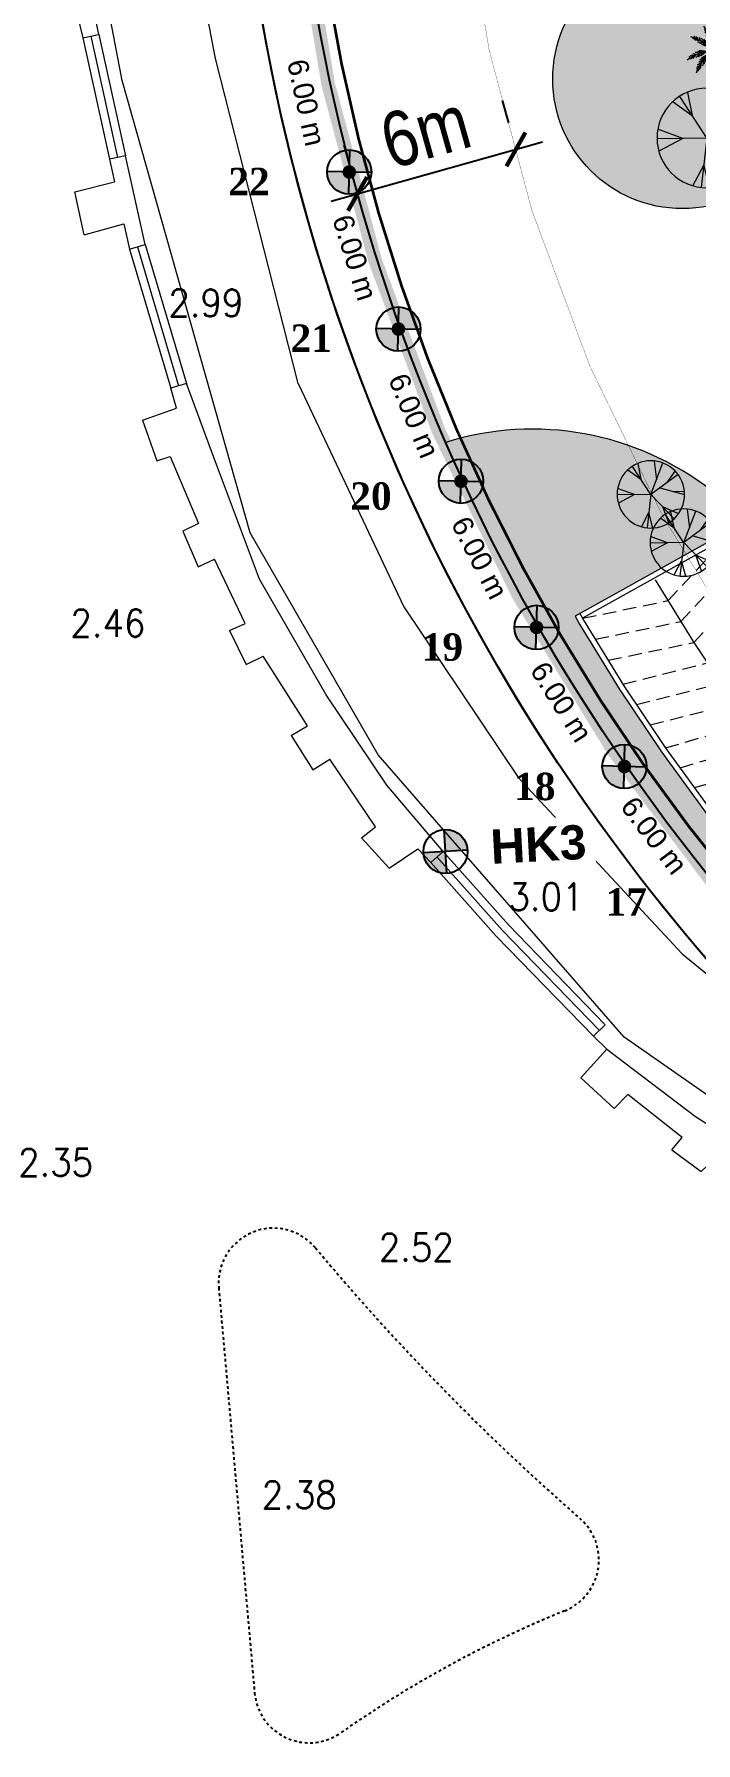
# Model space of a CAD drawing. Header units: millimetres. Extents: x 583747 to 596192, y 2304962 to 2309584.
# Drawn here: x 595572.5 to 595596.6, y 2307167.1 to 2307229.4 of the extents above; entities that cross this region are included whole.
import ezdxf
from ezdxf.enums import TextEntityAlignment as Align
from ezdxf.xclip import XClip

# ---------------------------------------------------------------- set-up
doc = ezdxf.new("R2010")
doc.units = ezdxf.units.MM
for name, pattern in [('CONTINOUS', [0]), ('DASH', [0.35, 0.25, -0.1]), ('DASHDOT', [1, 0.5, -0.25, 0, -0.25]), ('DASHED', [4.5, 3, -1.5]), ('HIDDEN', [0.375, 0.25, -0.125]), ('{qui hoach}', [1.3, 0, -1.3])]:
    doc.linetypes.add(name, pattern=pattern)
doc.layers.get('DEFPOINTS').update_dxf_attribs({"color": 5})
for name, color, linetype in [('A-PLOT LINE', 6, 'DASHDOT'), ('AFP-KERB-LINE', 2, 'Continuous'), ('K2', 2, 'Continuous'), ('KT-Kich thuoc', 159, 'Continuous'), ('Xref_ST_MBDV Cot vach 30.7.2022$0$Xref_ST_MBDV Cot vach 30.7.2022|Xref_ST_MBDV Cot vach 30.7.2022|Xref_ST_MBDV Cot vach 30.7.2022|Xref_ST_MBDV Cot vach 30.7.2022|A-CORE-OTLN', 2, 'Continuous')]:
    doc.layers.add(name, color=color, linetype=linetype)
doc.layers.add('A-TREES', color=7, linetype='Continuous', lineweight=5, true_color=0x4b833f)
for name, color, linetype, lineweight in [('bo dat CXCL', 92, 'Continuous', 18), ('Code Cao do', 7, 'Continuous', 0), ('D-building block', 8, 'Continuous', 13), ('Duong RG Thua', 7, 'Continuous', 0), ('hatch', 45, 'Continuous', 5), ('KT-DV', 7, 'Continuous', 0), ('KT-NEN', 250, 'Continuous', 0), ('KT-Net khuat', 8, 'HIDDEN', 18), ('KT-Net thay', 7, 'Continuous', 20), ('Level 15', 7, 'Continuous', 0), ('moc', 7, 'Continuous', 0)]:
    doc.layers.add(name, color=color, linetype=linetype, lineweight=lineweight)
doc.styles.add('Arial Narrow', font='ARIALN.TTF')
doc.styles.add('Style-.VnArial', font='')
doc.styles.add('Style-STANDARD', font='STANDARD.shx')
doc.styles.add('style6', font='')
doc.styles.get('Style-.VnArial').set_extended_font_data('.VnArial')
doc.styles.get('style6').set_extended_font_data('.VnAvantH', bold=True)
doc.dimstyles.new('CCU_1-1', dxfattribs={"dimtxt": 2, "dimasz": 1, "dimexe": 1, "dimexo": 2, "dimgap": 0.5, "dimtad": 1, "dimdec": 0, "dimdsep": 46, "dimtxsty": 'Arial Narrow', "dimblk": 'ARCHTICK', "dimcen": -1, "dimdle": 1, "dimclrd": 256, "dimclre": 256, "dimclrt": 3, "dimadec": 0, "dimazin": 2, "dimtfac": 0.1, "dimtdec": 0, "dimtix": 1, "dimtmove": 2, "dimatfit": 1, "dimfxl": 1, "dimtvp": 0.8333333333333334, "dimtolj": 1, "dimtzin": 12, "dimarcsym": 0})

# ---------------------------------------------------------------- blocks, each defined once
blk = doc.blocks.new('hk')
at = {"layer": 'K2'}
h = blk.add_hatch(color=256, dxfattribs=at)
h.dxf.hatch_style = 1
h.paths.add_polyline_path([(-79.56888767669443, 95.73843680787832), (-79.56888767681085, 94.29736112430692), (-78.1278119928902, 94.29736112384126, 0.006030561254635504), (-78.12823123065755, 94.33211931213737, 0.4071659248377736)])
h.paths.add_polyline_path([(-79.56888767681085, 94.29736112430692), (-81.00996336049866, 94.29736112384126, 0.006030561398855246), (-81.00954412273131, 94.26260293461382, 0.4071659248337173), (-79.56888767669443, 92.85628543933854)])
for p, q in [((-79.56888767681085, 92.85628544073552), (-79.56888767669443, 95.73843680834398)), ((-78.1278119928902, 94.29736112477258), (-81.00996336049866, 94.29736112430692))]:
    blk.add_line(p, q, dxfattribs=at)
blk.add_circle((-79.56888767681085, 94.29736112430692), 1.441075683929584, dxfattribs=at)
blk = doc.blocks.new('wwww1')
at = {"layer": 'Duong RG Thua', "color": 7, "lineweight": 0}
for p, q in [((595578.961421542, 2307228.547569357), (595577.6070821054, 2307235.537693894)), ((595581.9687878519, 2307216.696500704), (595578.961421542, 2307228.547569357)), ((595581.9687878519, 2307216.696500704), (595585.8208941896, 2307208.553539611)), ((595585.8208941894, 2307208.553539611), (595590.0126220136, 2307202.311411269)), ((595590.0126220136, 2307202.311411268), (595595.9731784844, 2307195.893208302)), ((595595.9731784847, 2307195.893208302), (595600.4860707498, 2307192.217135138))]:
    blk.add_line(p, q, dxfattribs=at)
at = {"layer": 'Duong RG Thua', "color": 7, "linetype": 'Continuous', "lineweight": 0}
for p, q in [((595574.7104868311, 2307229.428839462), (595574.0687410525, 2307232.502567977)), ((595573.9147864328, 2307230.151020175), (595574.1242514616, 2307229.301058039)), ((595574.1242514616, 2307229.301058039), (595574.7104868311, 2307229.428839462)), ((595574.4173691465, 2307229.36494875), (595575.382662134, 2307224.93637941)), ((595574.7104868311, 2307229.428839462), (595575.6757798188, 2307225.000270122)), ((595574.1242514616, 2307229.301058039), (595575.0895444496, 2307224.872488699)), ((595575.6757798187, 2307225.000270122), (595575.0895444496, 2307224.872488699)), ((595576.3987140056, 2307221.767009845), (595575.6757798187, 2307225.000270122)), ((595575.0895444496, 2307224.872488699), (595575.2735447735, 2307224.051162702)), ((595573.8257257686, 2307223.682050844), (595575.2735447735, 2307224.051162702)), ((595574.1712885844, 2307222.123024901), (595573.8257257682, 2307223.682050844)), ((595574.1712885844, 2307222.123024901), (595575.6175128898, 2307222.515785211)), ((595575.6175128898, 2307222.515785211), (595575.8234801018, 2307221.596405168)), ((595575.8234801018, 2307221.596405168), (595576.3987140057, 2307221.767009845)), ((595575.8234801018, 2307221.596405168), (595577.3267798342, 2307216.527675599)), ((595576.1110970536, 2307221.681707507), (595577.614396786, 2307216.612977937)), ((595576.3987140054, 2307221.767009846), (595577.9020137379, 2307216.698280276)), ((595577.9020137379, 2307216.698280276), (595577.3267798342, 2307216.527675599)), ((595577.5416880696, 2307215.799722768), (595577.3267798342, 2307216.527675599)), ((595576.298117651, 2307215.358171341), (595577.5416880696, 2307215.799722768)), ((595576.298117651, 2307215.358171341), (595576.8205411921, 2307213.881407399)), ((595576.8205411922, 2307213.881407399), (595577.305332975, 2307214.032456084)), ((595577.305332975, 2307214.032456084), (595578.3439061772, 2307211.588025529)), ((595578.3439061772, 2307211.588025529), (595577.7739175407, 2307211.311453964)), ((595577.7739175407, 2307211.311453964), (595578.328707589, 2307210.00856546)), ((595578.3287075893, 2307210.00856546), (595578.920184526, 2307210.286173672)), ((595580.0390047132, 2307207.948089673), (595578.920184526, 2307210.286173671)), ((595579.4677261462, 2307207.685663897), (595580.0390047132, 2307207.948089673)), ((595579.4677261462, 2307207.685663897), (595580.0727688821, 2307206.443112957)), ((595580.0727688825, 2307206.443112956), (595580.6939620326, 2307206.747155475)), ((595582.3085955485, 2307204.206762011), (595580.6939620326, 2307206.747155475)), ((595581.7200891956, 2307203.858557158), (595582.3085955479, 2307204.206762011)), ((595581.7200891956, 2307203.858557158), (595582.508988032, 2307202.602303371)), ((595582.508988032, 2307202.602303371), (595583.1262442552, 2307203.000925218)), ((595584.7915426403, 2307200.529619722), (595583.1262442552, 2307203.000925218)), ((595584.2829463389, 2307200.126940939), (595584.7915426401, 2307200.529619722)), ((595584.2829463389, 2307200.126940939), (595585.2887422321, 2307199.020751196)), ((595585.2887422321, 2307199.020751196), (595586.342362606, 2307199.72525244)), ((595586.342362606, 2307199.72525244), (595586.8113927004, 2307199.230600173)), ((595593.2336101138, 2307192.424435603), (595596.4601784552, 2307189.962223695)), ((595596.4601784552, 2307189.962223695), (595599.6917481686, 2307187.903324001))]:
    blk.add_line(p, q, dxfattribs=at)
at = {"layer": 'Duong RG Thua', "color": 1, "linetype": 'Continuous', "lineweight": 0, "flags": 128}
for points in [[(595584.8966693411, 2307203.155256995), (595580.2243382008, 2307211.255931455), (595575.5516558775, 2307227.742787551), (595574.1133449136, 2307235.328408358)], [(595633.9935764761, 2307178.678305249), (595620.8462000897, 2307179.538293254), (595613.1439594454, 2307181.724541396), (595603.7398253154, 2307185.971009943), (595593.855888886, 2307192.856258041), (595584.8966693411, 2307203.155256995)]]:
    blk.add_lwpolyline(points, dxfattribs=at)
at = {"layer": 'Duong RG Thua', "color": 7, "linetype": 'Continuous', "lineweight": 0, "flags": 128}
for points in [[(595586.8113927004, 2307199.230600173), (595587.2601470129, 2307199.628870893), (595585.2096661448, 2307202.049424053), (595582.9931621057, 2307205.338427138), (595580.5696919503, 2307209.564987005), (595578.814101664, 2307214.231556916), (595577.9020137379, 2307216.698280276)], [(595587.0357698569, 2307199.429735534), (595589.4185195517, 2307196.744955691), (595592.9563795213, 2307193.098434469)], [(595587.2601470129, 2307199.628870893), (595589.6384744653, 2307196.949073844), (595593.1716953524, 2307193.307334188)], [(595586.8113927004, 2307199.230600173), (595589.1985646383, 2307196.540837538), (595592.7410636899, 2307192.889534749)], [(595593.1716953524, 2307193.307334188), (595592.7410636899, 2307192.889534749), (595593.2336101138, 2307192.424435603), (595592.2749215126, 2307191.371883491), (595593.489859585, 2307190.256141687), (595593.9985144897, 2307190.76187573)], [(595595.598645347, 2307188.747692352), (595595.9766148822, 2307189.198531475), (595593.9985144897, 2307190.76187573)], [(595595.598645347, 2307188.747692352), (595596.6697662638, 2307187.964812726), (595597.1032103403, 2307188.375769012)]]:
    blk.add_lwpolyline(points, dxfattribs=at)
at = {"layer": 'hatch', "xscale": 0.56, "yscale": 0.56, "zscale": 0.56, "rotation": 3.617913900724599}
blk.add_blockref('hk', (595635.1470207142, 2307149.739349648), dxfattribs=at)
at = {"layer": 'Code Cao do', "color": 212, "linetype": 'Continuous', "lineweight": 0, "style": 'Style-STANDARD'}
for s, p in [('2.99', (595577.2422651894, 2307219.633845246)), ('3.01', (595589.6423552162, 2307197.979956692)), ('2.35', (595571.7639863914, 2307188.290817357))]:
    blk.add_text(s, height=1, rotation=359.9972999999998, dxfattribs=at).set_placement(p, align=Align.MIDDLE_LEFT)
at = {"layer": 'Code Cao do', "color": 6, "linetype": 'Continuous', "lineweight": 0, "style": 'Style-STANDARD'}
for s, p in [('2.46', (595573.6714489954, 2307207.955816879)), ('2.52', (595584.9146532927, 2307185.195917351)), ('2.38', (595580.6476329776, 2307176.168341286))]:
    blk.add_text(s, height=1, rotation=359.9972999999998, dxfattribs=at).set_placement(p, align=Align.MIDDLE_LEFT)
at = {"layer": 'K2', "color": 2, "insert": (595590.7328658986, 2307199.884582624), "char_height": 1.25, "attachment_point": 5, "rotation": 3.0978745193266546, "style": 'style6', "bg_fill": 3, "box_fill_scale": 1.25, "bg_fill_color": 256, "bg_fill_true_color": 13158600, "bg_fill_transparency": 0}
blk.add_mtext('\\A1;{\\fArial|b1|i0|c0|p34;HK3}', dxfattribs=at)
blk = doc.blocks.new('Moc')
at = {"layer": 'moc', "linetype": '{qui hoach}', "lineweight": 0, "ltscale": 0.5}
h = blk.add_hatch(color=7, dxfattribs=at)
edge = h.paths.add_edge_path()
edge.add_arc((0, 0), 0.25, 0, 360)
blk = doc.blocks.new('NEN')
at = {"layer": 'Level 15', "color": 240, "linetype": 'DASH', "lineweight": 13, "ltscale": 5, "true_color": 0xed1f24, "const_width": 0.5, "flags": 128}
blk.add_lwpolyline([(595682.6342318146, 2307317.628542743), (595677.1080846218, 2307338.735591847), (595668.7019997244, 2307341.648000274), (595657.1986820591, 2307332.945061638), (595633.7332383548, 2307315.074860618), (595610.1012001, 2307298.024044828, 0.6850113018035724), (595643.3114555511, 2307173.379490599), (595664.0983812264, 2307171.16112911), (595705.7479175264, 2307172.44091587), (595712.0652831583, 2307180.508475818), (595682.6342318146, 2307317.628542743)], format="xyb", close=True, dxfattribs=at)
at = {"layer": 'Level 15', "color": 152, "linetype": 'DASH', "lineweight": 13, "ltscale": 5, "true_color": 0x2776bb, "const_width": 0.01, "flags": 128}
blk.add_lwpolyline([(595676.7959477246, 2307316.238442715), (595672.1154765871, 2307334.115442853), (595669.7661375185, 2307334.929404999), (595660.8263181637, 2307328.16590411), (595637.3067715189, 2307310.254500783), (595613.6242579552, 2307293.167266415, 0.6848770391189095), (595643.956996487, 2307179.344669219), (595664.3256569956, 2307177.170944603), (595702.755827632, 2307178.351808255), (595705.6093727332, 2307181.995913648)], format="xyb", close=True, dxfattribs=at)
at = {"layer": 'hatch', "xscale": 0.56, "yscale": 0.56, "zscale": 0.56, "rotation": 358.6179139007246}
for p in [(595627.2773185119, 2307170.496814362), (595629.0690244392, 2307164.770577389), (595631.3502505587, 2307159.22116234), (595634.1038308961, 2307153.890327946), (595637.3090450645, 2307148.818188148)]:
    blk.add_blockref('hk', p, dxfattribs=at)
at = {"layer": 'moc', "color": 7, "linetype": '{qui hoach}', "lineweight": 0, "ltscale": 0.5}
for p in [(595584.0053773224, 2307224.362709776), (595585.7970832498, 2307218.636472804), (595588.0783093693, 2307213.087057754), (595590.8318897067, 2307207.756223361), (595594.0371038751, 2307202.684083562)]:
    blk.add_blockref('Moc', p, dxfattribs=at)
at = {"layer": 'moc', "color": 7, "linetype": 'Continuous', "lineweight": 0, "style": 'Style-.VnArial'}
for rotation, p in [(282.4028489913234, (595582.4402757445, 2307226.896163507)), (287.3745951654762, (595584.2127105552, 2307221.24504561)), (292.3463413388283, (595586.3690601271, 2307215.479501252)), (297.3180875125204, (595588.7604209245, 2307210.297506559)), (302.2898336823883, (595591.739908352, 2307205.044213705)), (307.261579861787, (595595.1231042268, 2307200.170967932))]:
    blk.add_text('6.00 m', height=0.75, rotation=rotation, dxfattribs=at).set_placement(p, align=Align.MIDDLE_CENTER)
at = {"layer": 'moc', "color": 7, "linetype": 'Continuous', "lineweight": 0, "char_height": 0.9999999999999999, "attachment_point": 4, "line_spacing_factor": 0.6, "style": 'Style-.VnArial'}
for s, insert in [('\\f.VnTimeH|b1|i0|c00|p39;22', (595579.5934080628, 2307224.016638785)), ('\\f.VnTimeH|b1|i0|c00|p39;21', (595581.8630463716, 2307218.305352173)), ('\\f.VnTimeH|b1|i0|c00|p39;20', (595584.0397247823, 2307212.537845251)), ('\\f.VnTimeH|b1|i0|c00|p39;19', (595586.6439512509, 2307207.033189711)), ('\\f.VnTimeH|b1|i0|c00|p39;18', (595590.013454675, 2307201.9493032)), ('\\f.VnTimeH|b1|i0|c00|p39;17', (595593.3474760547, 2307197.742138982))]:
    blk.add_mtext(s, dxfattribs=dict(at, insert=insert))
blk = doc.blocks.new('road')
at = {"layer": 'AFP-KERB-LINE', "elevation": 1.53477577924781e-10}
blk.add_lwpolyline([(3572174.320136458, 1147849.407711029), (3572046.89516142, 1147798.414896965), (3551626.068969876, 1142722.54187727, -0.6850864189105283), (3475557.141503364, 1251490.069308758)], format="xyb", dxfattribs=at)
blk = doc.blocks.new('PLOT')
at = {"layer": 'A-PLOT LINE', "color": 251}
blk.add_line((3487275.510990032, 1132393.576761812), (3493552.886024692, 1118963.183834981), dxfattribs=at)
for centre, radius, start, end in [((3489087.367284714, 1133240.439659465), 2000, 59.85954357507311, 205.0514195573244), ((3534529.362457157, 1211504.576240133), 88499.999999867, 239.8595435750731, 248.807954129342), ((3501814.0526446, 1127124.729689881), 2000, 312.1244078957159, 68.80795412934195), ((3530823.671757414, 1095046.629700482), 41250, 132.124407895716, 145.0707456650647), ((3495364.742319374, 1119810.046732634), 2000, 205.0514195575403, 325.0707456650036)]:
    blk.add_arc(centre, radius, start, end, dxfattribs=at)
blk = doc.blocks.new('Tree')
for p, q in [((487818.7585520147, 311431.8140665293), (487178.271296501, 312231.0179972649)), ((487323.9620518087, 312328.5440708995), (487469.608952999, 311867.4923955798)), ((487812.5491589903, 311435.622189641), (488148.1264930962, 312404.1957123876)), ((487974.1397559046, 311902.0154153705), (487959.6186299919, 312449.4555874467)), ((487974.1397559046, 311902.0154153705), (488379.603203833, 312288.4990506768)), ((487050.4925100802, 312107.0366401076), (487469.608952999, 311867.4923955798)), ((486823.3698589205, 311653.9503079057), (487333.2957089542, 311412.6646906734)), ((487812.5491589903, 311435.622189641), (486789.5399913191, 311386.6173636317)), ((486977.3624589442, 310842.8233063221), (487812.5491589903, 311435.622189641)), ((487535.9686889647, 311239.3123333454), (487498.6340693234, 310462.4556865096)), ((487812.5491589903, 311435.622189641), (487803.9767764806, 311435.5773043036)), ((487812.5491589903, 311435.622189641), (487812.5042736529, 311444.1945721507)), ((487812.5491589903, 311435.622189641), (487821.1215414404, 311435.6670749187)), ((487812.5491589903, 311435.622189641), (487812.594044268, 311427.0498071313)), ((487812.5491589903, 311435.622189641), (488815.2738754748, 311227.0700611472)), ((487812.5491589903, 311435.622189641), (488294.8941477536, 310532.1300956607)), ((488836.1503732799, 311401.1427559257), (488359.1722272633, 311321.9372298717)), ((488762.6964671611, 311056.9688814878), (488359.1722272633, 311321.9372298717)), ((487312.5729995965, 311080.7507180572), (486909.7755491136, 310951.9356693625)), ((487524.2228202223, 310836.3250343204), (487406.3617597221, 310519.2875810862)), ((488053.6695394515, 310983.9669960737), (488455.6363497971, 310662.9774998426)), ((488053.6695394515, 310983.9669960737), (488100.2619105576, 310471.6760370135))]:
    blk.add_line(p, q)
blk.add_circle((487812.5491589903, 311435.622189641), 1024.182225)
blk = doc.blocks.new('p014')
for centre, radius, start, end in [((2.543346768475729, 4.006688895475989), 4.745752700030372, 197.8705755670275, 237.5936322851262), ((-1.749247259640256, 2.23699437670971), 0.2454015507522421, 209.7791131581185, 269.0395476445495), ((-2.324375373182349, 2.199656165288758), 0.565883779157175, 344.4321033836335, 14.35151549635747), ((-2.718513608344587, 1.785707489507679), 1.147504384321707, 353.4391002141185, 21.01266822071408), ((4.463120370560844, 4.80361697331432), 5.600359035970981, 206.1882950709169, 211.1385601171342), ((0.1368873331433207, 2.687655349403421), 0.5845469321958937, 182.8789517493702, 221.5345528091636), ((-0.1002984563216813, 2.837948208908905), 0.2454015507522421, 173.7791131581185, 233.0395476445508), ((4.412683401570163, 1.746537685637719), 4.745752700030372, 161.8705755670265, 201.5936322851244), ((-2.804628611566635, 3.607410493753186), 2.984196019369443, 326.0526428213167, 338.8318480559709), ((-3.403443301056072, 3.43425389218153), 3.647423505899304, 327.5529401623149, 339.1109605998176), ((-1.149711181349574, 3.042569913135672), 1.147504384321707, 317.439100214118, 345.0126682207147), ((-0.5875337241402434, 3.145792784648656), 0.565883779157175, 308.4321033836335, 338.3515154963578), ((4.105608427502531, -2.380367225842534), 4.745752700030372, 110.1724596118627, 149.8955163299628), ((2.1649313880053, 1.837683841692872), 0.2454015507522421, 122.0809972029555, 181.3414316893889), ((-0.3881319131100867, 4.729854364340618), 4.745752700030372, 234.9681246683424, 274.6911813864427), ((-3.094143954615859, 3.598394347199914), 4.745752700030372, 270.9681246683443, 310.6911813864419), ((-2.744513190685311, 0.7291482448335316), 0.2454015507522421, 246.8766622594334, 306.1370967458657), ((-3.180719537195124, 0.352464674335458), 0.565883779157175, 21.52965248495067, 51.44906459767597), ((-2.531752673191569, 0.9123912652688944), 0.5845469321958937, 255.9765008506857, 294.6321019104817), ((-3.245405004385205, -0.215438702069477), 1.147504384321707, 30.53664931543363, 58.11021732203207), ((-4.267000981070844, -1.634642085227881), 2.984196019369443, 39.15019192263563, 51.92939715728668), ((-3.298484683343787, 5.666937291180759), 5.600359035970981, 279.2858441722357, 284.2361092184501), ((-2.853843229484234, 5.535647014054916), 5.600359035970981, 277.6648056185987, 284.3082300366303), ((-4.275425798357666, -2.25793275856563), 3.647423505899304, 40.65048926363026, 52.20850970113278), ((-1.469019998796639, 2.254819208337423), 0.5845469321958937, 218.8789517493717, 257.5345528091631), ((-4.556319946307319, 1.327447639919527), 4.745752700030372, 304.0338805225612, 343.7569372406599), ((-2.429172010842372, 5.452807925955483), 5.600359035970981, 276.045803971423, 284.4052178624872), ((0.7872450131488193, 6.509564098901045), 5.600359035970981, 242.1882950709186, 247.1385601171316), ((-4.386977842009074, -3.604511527042597), 4.915440826419774, 47.77306092385167, 57.72821054900337), ((1.062704499098004, 6.136649589986803), 5.600359035970981, 240.5672565172815, 247.2106809353131), ((1.351460022274765, 5.814425744973967), 5.600359035970981, 238.9482548701076, 247.3076687611722), ((-4.389374896860772, 1.26993705909647), 2.984196019369443, 2.052642821318321, 14.83184805597066), ((-3.684878644607899, -3.460875892809092), 4.510989319669894, 50.13222629275963, 60.52437573842398), ((1.562491752479829, 5.612346019144354), 5.600359035970981, 237.6825186296947, 247.4018622244906), ((1.728098948699412, 5.470020530245648), 5.600359035970981, 236.5185801730786, 247.4981257708809), ((-4.772047260398182, 0.7778759823988537), 3.647423505899304, 3.552940162314174, 15.11096059981825), ((-5.673243382361633, -0.2288830691689725), 4.915440826419774, 10.67551182253619, 20.63066144768712), ((-5.026604969031638, -0.5378057792747981), 4.510989319669894, 13.03467719144405, 23.4268266371094), ((4.510987828683895, 3.909600970059216), 5.600359035970981, 202.9482548701073, 211.3076687611722), ((4.562936602142187, 3.622073698864114), 5.600359035970981, 201.6825186296965, 211.401862224492), ((4.613258814874655, 3.409588492000957), 5.600359035970981, 200.5185801730793, 211.4981257708792), ((4.46677812724981, 4.340011774708728), 5.600359035970981, 204.5672565172818, 211.2106809353124), ((-4.652860444867954, -0.9343759256469113), 4.745752700030372, 331.631907914521, 11.3549646326183), ((-4.724284402112829, 3.14947850013565), 4.915440826419774, 334.6755118225372, 344.6306614476869), ((-4.382723149611643, 2.519470254790498), 4.510989319669894, 337.0346771914438, 347.4268266371094), ((2.035262767118624, -4.287175545580723), 4.745752700030372, 75.67216806150964, 115.3952247796078), ((-0.5491686371632909, -4.713871285663288), 4.745752700030372, 43.63190791452072, 83.3549646326182), ((5.535015120917862, -1.507003048773804), 5.600359035970981, 148.8204642179165, 159.8000098157167), ((5.670574208935463, -1.33581303187497), 5.600359035970981, 149.9844026745317, 159.7037462693288), ((-0.739263633575959, 5.000948095210347), 4.510989319669894, 285.3365612362818, 295.7287106819459), ((3.707952717063691, -4.377046632813347), 5.600359035970981, 114.3201726675643, 125.2997182653633), ((5.864014856237404, -1.116835127245004), 5.600359035970981, 151.2501389149451, 159.6095528060078), ((-0.4565622057257173, 5.659472491952442), 4.915440826419774, 282.9773958673737, 292.9325454925235), ((3.916633932067541, -4.312747031457754), 5.600359035970981, 115.4841111241804, 125.2034547189763), ((2.22334477345278, 4.540124512530042), 4.510989319669894, 250.8362696859284, 261.2284191315925), ((6.174380926572084, -0.8153706005674195), 5.600359035970981, 152.8691405621184, 159.5125649801499), ((0.5855806924669906, 4.799439691472038), 3.647423505899304, 275.8548242071507, 287.4128446446538), ((4.200084247153299, -4.241849036969086), 5.600359035970981, 116.7498473645915, 125.1092612556554), ((2.829320695959623, 4.922704778298005), 4.915440826419774, 248.4771043170198, 258.4322539421696), ((6.535930787906352, -0.5251554094982538), 5.600359035970981, 154.4901791157559, 159.4404441619708), ((1.092614613834655, 4.436839576195389), 2.984196019369443, 274.3545268661562, 287.1337321008077), ((4.626616811580362, -4.169199673976792), 5.600359035970981, 118.3688490117651, 125.0122734297958), ((3.201043398247165, 3.623651095512038), 3.647423505899304, 241.3545326567985, 252.9125530943018), ((1.675078413011519, 2.788042285744829), 1.147504384321707, 265.7409842589545, 293.3145522655529), ((2.193997065847114, 1.558398631353924), 0.5845469321958937, 131.180835794208, 169.836436854002), ((5.088959390057667, -4.134812183735839), 5.600359035970981, 119.9898875654016, 124.9401526116153), ((3.413521382613382, 3.03763458791537), 2.984196019369443, 239.8542353157997, 252.6334405504539), ((2.104523487024338, 2.410848193792404), 0.565883779157175, 256.7339874284717, 286.6533995411944), ((2.959647391592981, 1.348908742011474), 1.147504384321707, 231.2406927086021, 258.8142607151984), ((2.690817355905381, 0.04160981026070942), 0.5845469321958937, 96.68054424385357, 135.3361453036479), ((2.825053709597157, 0.2882383643455952), 0.2454015507522421, 87.58070565260093, 146.841140139034), ((3.099916417922316, 0.7948121305344458), 0.565883779157175, 222.233695878116, 252.1531079908407), ((-2.780429697459667, -1.584430124187584), 0.565883779157175, 57.52965248494858, 87.44906459767572), ((-2.648940397598651, -1.023291056717959), 0.2454015507522421, 282.8766622594335, 342.1370967458674), ((-2.498956110327619, -2.081894770514069), 1.147504384321707, 66.53664931543476, 94.11021732203172), ((-2.491257798227245, -3.830533474860793), 2.984196019369443, 75.15019192263472, 87.92939715728676), ((-2.584521068211622, -0.7499868446322324), 0.5845469321958937, 291.9765008506872, 330.6321019104802), ((-5.999472329932821, 2.645847922840282), 5.600359035970981, 315.2858441722337, 320.236109218449), ((-2.131712552907416, -4.33973820538089), 3.647423505899304, 76.65048926363072, 88.20850970113332), ((-1.430460910817786, -5.49471195946461), 4.915440826419774, 83.77306092385116, 93.72821054900302), ((-5.562579348692921, 2.800985546585828), 5.600359035970981, 313.6648056185965, 320.3082300366285), ((-2.138961839081034, 5.418915995485413), 5.600359035970981, 274.780067731012, 284.499411325808), ((-0.9583533203951475, -3.108154820810086), 1.147504384321707, 99.60240516965143, 127.1759731762517), ((-1.921024911967123, 5.405285733928061), 5.600359035970981, 273.6161292743959, 284.5956748721948), ((0.002157554472020706, -4.569392461172008), 2.984196019369443, 108.2159477768513, 120.9951530115055), ((-0.9468776358893507, -4.965824736493104), 4.510989319669894, 86.13222629276024, 96.52437573842624), ((-5.170321521491495, 2.983582795905647), 5.600359035970981, 312.0458039714251, 320.4052178624877), ((0.5812953369121061, -4.799960607208106), 3.647423505899304, 109.7162451178498, 121.2742655553527), ((-1.756751139986008, -2.038640441889839), 0.5845469321958937, 325.0422567049065, 3.697857764700044), ((-4.915615383694089, 3.126744907209748), 5.600359035970981, 310.7800677310109, 320.4994113258098), ((-4.731289039228784, 3.243817905659583), 5.600359035970981, 309.6161292743967, 320.5956748721963), ((1.79913078436347, -5.385276813276811), 4.915440826419774, 116.8388167780713, 126.7939664032219), ((-6.471405286281211, -1.055979682152469), 5.600359035970981, 348.3516000264535, 353.3018650726677), ((1.91583381564287, -4.678201936829304), 4.510989319669894, 119.1979821469783, 129.5901315926458), ((-6.189912597239264, -0.6875980520810643), 5.600359035970981, 346.7305614728167, 353.3739858908483), ((-5.960808178122051, -0.3205570140473455), 5.600359035970981, 345.1115598256429, 353.4709737167063), ((-5.825462400798727, -0.06161275883885509), 5.600359035970981, 343.8458235852304, 353.5651671800269), ((2.118754060621214, -4.048485315504827), 2.984196019369443, 135.8139751688111, 148.5931804034639), ((-5.734863803582755, 0.1370683484976922), 5.600359035970981, 342.6818851286152, 353.6614307264144), ((2.738811546605532, -3.98452474100057), 3.647423505899304, 137.3142725098061, 148.8722929473122), ((4.089237922621706, -3.939062216702567), 4.915440826419774, 144.4368441700319, 154.3919937951805), ((3.865099014797025, -3.258374161561157), 4.510989319669894, 146.7960095389378, 157.1881589846032), ((-5.245886765714715, -3.933808778998539), 5.600359035970981, 15.94962741841079, 20.89989246462757), ((-3.215030783160707, -3.490808753451532), 4.745752700030372, 7.631907914520547, 47.35496463261728), ((-5.16708095628529, -3.476935926053322), 5.600359035970981, 14.328588864775, 20.97201328280668), ((-5.145847340902733, -2.53529203878513), 5.600359035970981, 10.27991252057349, 21.25945811837376), ((-5.134095479747273, -2.753338322838232), 5.600359035970981, 11.44385097718995, 21.16319457198585), ((-5.134081604696185, -3.045520811280312), 5.600359035970981, 12.70958721760048, 21.0690011086647), ((-2.672870678596993, -5.075747522611728), 5.600359035970981, 46.27991252057421, 57.25945811837486), ((-2.535198833123076, -5.245243101296829), 5.600359035970981, 47.44385097719118, 57.1631945719844), ((0.8210517353998199, -5.677439971113671), 5.600359035970981, 82.27991252057426, 93.25945811837411), ((5.042155066529247, -0.3642318711873074), 4.510989319669894, 182.7960095389385, 193.1881589846034), ((-2.363447050286581, -5.481615544354824), 5.600359035970981, 48.70958721760015, 57.06900110866434), ((5.623585652283808, -0.7831745311804426), 4.915440826419774, 180.4368441700306, 190.3919937951813), ((1.032057599515056, -5.73364329431589), 5.600359035970981, 83.44385097718914, 93.16319457198456), ((4.293279259394708, 2.669034614194153), 4.510989319669894, 218.7960095389396, 229.1881589846048), ((4.55778996574891, -1.613715194073805), 3.647423505899304, 173.3142725098085, 184.8722929473127), ((-2.136564644445869, -5.85003423603569), 5.600359035970981, 50.32858886477299, 56.97201328280607), ((1.309943946721816, -5.823919452745486), 5.600359035970981, 84.70958721760226, 93.06900110866407), ((5.009914801419754, 2.671859206129376), 4.915440826419774, 216.4368441700297, 226.391993795181), ((4.093748004519952, -2.029921031652869), 2.984196019369443, 171.8139751688118, 184.5931804034653), ((-1.93177675839577, -6.265973030914552), 5.600359035970981, 51.94962741841078, 56.89989246462738), ((2.357816090173614, -2.240484492639041), 1.147504384321707, 163.200432561613, 190.7740005682078), ((1.044835477686931, -2.480029887666213), 0.5845469321958937, 28.64028409686438, 67.29588515665742), ((1.71004674241054, -5.988618303202912), 5.600359035970981, 86.32858886477516, 92.97201328280725), ((4.635847531559406, 1.373478708827079), 3.647423505899304, 209.3142725098083, 220.8722929473124), ((2.120206311953311, -6.204748557611317), 5.600359035970981, 87.94962741841307, 92.89989246462586), ((4.505069352069086, 0.764004091812275), 2.984196019369443, 207.813975168812, 220.5931804034641), ((3.224437029324392, -0.4267005047565391), 1.147504384321707, 199.2004325616106, 226.7740005682097), ((2.303014650989397, -1.392247440823368), 0.5845469321958937, 64.64028409686603, 103.295885156658), ((2.54764367843002, -1.254400854808601), 0.2454015507522421, 55.5404455056109, 114.8008799920442), ((3.049383067999017, -0.9708094692315044), 0.565883779157175, 190.1934357311271, 220.1128478438524), ((-1.465658139565178, -2.844829404177815), 0.565883779157175, 90.59540833917066, 120.5148204518926), ((-1.661622333097569, -2.30282892090144), 0.2454015507522421, 315.9424181136545, 15.20285260008646), ((0.01901651857714626, -3.200132261793179), 0.565883779157175, 118.1934357311288, 148.1128478438525), ((0.5905895437978614, -3.198479555600436), 1.147504384321707, 127.2004325616118, 154.774000568209), ((-0.4057409147652322, -2.81058430346328), 0.2454015507522421, 343.5404455056124, 42.8008799920442), ((-0.6124353354401961, -2.620525210536066), 0.5845469321958937, 352.6402840968653, 31.29588515665892), ((1.896375235570233, -2.577783754868605), 0.565883779157175, 154.1934357311279, 184.1128478438515), ((1.323768708542204, -2.512298991575911), 0.2454015507522421, 19.54044550561216, 78.80087999204589)]:
    blk.add_arc(centre, radius, start, end)
blk = doc.blocks.new('DV')
at = {"layer": 'bo dat CXCL'}
h = blk.add_hatch(dxfattribs=at)
h.set_pattern_fill('GRASS', color=256, scale=20, angle=6.295837926640892e-14)
h.set_pattern_definition([(90, (1.311302185058594e-06, 0), (-359.2102448000004, 359.2102447999981), [95.24999999999953, -623.1704895999973]), (44.99999999999993, (1.311302185058594e-06, 0), (-359.2102448427659, 359.2102448427639), [95.24999999999969, -412.7499999999986]), (135.0000000000001, (1.311302185058594e-06, 0), (-359.2102448427657, -359.2102448427648), [95.24999999999989, -412.7499999999994])])
edge = h.paths.add_edge_path()
edge.add_arc((534051.7003132105, 95061.74644327164), 4726.503831283008, 0, 360)
edge = h.paths.add_edge_path()
edge.add_arc((541090.5118750334, 100258.320868969), 3194.577710490301, 0, 360)
edge = h.paths.add_edge_path()
edge.add_arc((567627.1426891088, 62613.19919967651), 3194.577710490301, 0, 360)
edge = h.paths.add_edge_path()
edge.add_arc((576134.0710784197, 60043.36225748062), 4726.503831283008, 0, 360)
h = blk.add_hatch(dxfattribs=at)
h.set_pattern_fill('GRASS', color=256, scale=20, angle=6.295837926640892e-14)
h.set_pattern_definition([(90, (1.311302185058594e-06, 0), (-359.2102448000003, 359.2102447999981), [95.24999999999956, -623.1704895999974]), (44.99999999999995, (1.311302185058594e-06, 0), (-359.2102448427659, 359.2102448427639), [95.24999999999972, -412.7499999999987]), (135.0000000000001, (1.311302185058594e-06, 0), (-359.2102448427657, -359.210244842765), [95.24999999999989, -412.7499999999994])])
edge = h.paths.add_edge_path()
edge.add_arc((539734.9400933981, 80090.66096830368), 3655.230890303089, 192.5812533548497, 207.7032857251317, ccw=False)
edge.add_arc((538614.0108824968, 83822.45382499695), 5146.669918989334, 227.1060705591419, 241.6170614164409, ccw=False)
edge.add_arc((528586.1870099306, 71682.01036691666), 10612.64409259002, 52.06176085398255, 107.3432406602958)
edge.add_arc((588839.4883912802, 109427.7728381157), 69168.79902138594, 203.5312714055397, 229.6552535845775)
edge.add_line((544060.631255269, 56709.87538433075), (546237.5117122419, 56669.36199086159))
edge.add_arc((548363.6485826969, 60640.05772018433), 4504.096196243171, 217.744771033231, 241.83286472820402, ccw=False)
edge.add_arc((588667.4067832232, 109354.1512231827), 67627.35446147932, 210.0659458636357, 229.5613649845197, ccw=False)
edge.add_line((530139.3572241068, 75473.08739042282), (535728.5615315195, 78590.90637276322))
edge.add_line((535728.5615315437, 78590.90637540817), (536498.7194064548, 78391.37037689239))
at = {"layer": 'AFP-KERB-LINE'}
for p, q in [((530841.6946498156, 71736.50502824783), (530842.0158293247, 71736.71375751495)), ((531005.1707675457, 71484.95869207382), (531006.0355904102, 71485.52072572708))]:
    blk.add_line(p, q, dxfattribs=at)
at = {"layer": 'AFP-KERB-LINE', "elevation": 2.283388679836643e-10}
for points in [[(544060.631255269, 56709.87538433075, -0.1901032544869439), (520129.1629772186, 101477.0534090996)], [(544737.5543011427, 53570.87505054474, -0.1900386288400002), (518483.4394251108, 98702.7746963501)]]:
    blk.add_lwpolyline(points, format="xyb", dxfattribs=at)
at = {"layer": 'D-building block', "linetype": 'CONTINOUS', "ltscale": 10000, "elevation": 2.283388679836643e-10}
blk.add_lwpolyline([(536498.720492959, 78391.37113714218, 0.1449690528194592), (535110.964736104, 80051.92614746094, 0.2460005631137089), (525422.6072671413, 81812.16228055954)], format="xyb", dxfattribs=at)
at = {"layer": 'D-building block', "linetype": 'CONTINOUS', "ltscale": 10000}
blk.add_circle((534051.7003132105, 95061.74644327164, -1.531991365455723e-05), 4726.503831283008, dxfattribs=at)
at = {"layer": 'KT-Net thay'}
for p, q in [((535728.5615315437, 78590.90637254715), (530139.3572241068, 75473.08739042282)), ((535651.3307402134, 78318.81189489365), (530411.4517017603, 75395.85659885406))]:
    blk.add_line(p, q, dxfattribs=at)
at = {"layer": 'KT-Net thay', "elevation": 2.283388679836643e-10}
for points in [[(530139.3572241068, 75473.08739042282), (530298.427019, 75187.9285697937), (531744.0459413528, 72828.17329406738), (533284.7336696386, 70529.36048078537), (534917.9247453213, 68295.31796979904), (536474.5356986523, 66338.8633313179), (538383.2101098299, 64113.75426483154), (540148.9686778784, 62226.6172337532), (542007.677721262, 60384.65480422974), (543943.3210500479, 58608.87103748322), (546479.5928736925, 56464.70654964447), (548693.7034592628, 54767.95885896683), (550957.0930715799, 53175.68799877167), (553283.5591005087, 51677.08371400833), (553456.8490229845, 51575.21326589584)], [(530314.0198585987, 75570.51923370361), (530471.1013325453, 75288.92480611801), (531912.456086278, 72936.13014411926), (533448.5992196798, 70644.09818077087), (535076.9728415012, 68416.64546632767), (536628.7431590557, 66466.27486753464), (538532.2009297609, 64247.24729728699), (540292.4296822548, 62366.02020120621), (542145.7212235928, 60529.42646360397), (544075.5383574963, 58758.98772192001), (546605.0521425009, 56620.53648042679), (548812.1168875694, 54929.18825531006), (551068.8301379681, 53341.6141462326), (553388.4337468147, 51847.43032121658), (553558.2051442862, 51747.6282787323)]]:
    blk.add_lwpolyline(points, dxfattribs=at)
ref = blk.add_blockref('PLOT', (-3147122.540055871, 179596.1890163422, -4.400686211017377e-09), dxfattribs=dict(rotation=340.0000000045929))
XClip(ref).set_block_clipping_path([(3437700.5976729654, 868981.9081885163), (3912891.837519983, 1041937.3750337446), (3715693.8178756535, 1583734.481302836), (3240502.578028636, 1410779.0144576086)])
at = {"layer": 'A-TREES'}
for name, p, xscale, yscale, zscale, rotation in [('p014', (535158.267052412, 96069.1976723671, -1.055042310107996e-05), -304.9199999999864, 304.9199999999864, 304.9199999999859, 58.08847051086504), ('Tree', (1332085.726027012, 742276.7165808678, -0.003501910617207581), -1.776509766946553, 1.776509766946553, 1.776509766946549, 71.72236063323176), ('Tree', (1071354.57334578, 518548.7877383232, -8.182385072824374e-09), -1.2, 1.2, 1.199999999999996, 71.72236063323176), ('Tree', (1072553.906477094, 516793.9985771179, -8.182385072824374e-09), -1.2, 1.2, 1.199999999999996, 71.72236063323176)]:
    blk.add_blockref(name, p, dxfattribs=dict(at, xscale=xscale, yscale=yscale, zscale=zscale, rotation=rotation))
at = {"layer": 'AFP-KERB-LINE'}
ref = blk.add_blockref('road', (-3147122.540055871, 179596.1890163422, -4.400686211017377e-09), dxfattribs=dict(at, rotation=340.0000000045929))
XClip(ref).set_block_clipping_path([(3424978.7776903473, 904726.3076186823), (3853099.861747328, 1060549.6388383387), (3670662.868102772, 1561791.1594749615), (3242541.7840457913, 1405967.828255306)])
blk = doc.blocks.new('*U78')
at = {"layer": 'KT-Net khuat', "linetype": 'HIDDEN', "ltscale": 2}
blk.add_lwpolyline([(-0.1835637737307121, -2.995004584621042), (0.8948821732194381, -6.220962633918248e-11), (0.06122190530805027, 3.000000000013978)], dxfattribs=at)
blk = doc.blocks.new('*U79')
at = {"layer": 'KT-Net thay', "color": 0, "linetype": 'ByBlock', "lineweight": -2, "transparency": 16777216}
for p, rotation in [((595595.1613819376, 2307209.495788878), 301.492215463618), ((595595.628852917, 2307208.732712875), 301.492215463618), ((595596.0963238965, 2307207.969636871), 301.492215463618), ((595596.5654403232, 2307207.207615657), 303.8303954753243), ((595597.0636537807, 2307206.464246667), 303.8303954753243), ((595597.5618672383, 2307205.720877678), 303.8303954753243), ((595598.0632827844, 2307204.979750772), 306.1685754641692), ((595598.5914091252, 2307204.257326609), 306.1685754641692), ((595599.1195354662, 2307203.534902445), 306.1685754641692), ((595599.6523237335, 2307202.816034564), 308.5067554701992), ((595600.2094835546, 2307202.115758162), 308.5067554701992), ((595600.7666433756, 2307201.415481762), 308.5067554701992), ((595601.3366870126, 2307200.725850415), 310.6226344086226), ((595601.9193216296, 2307200.046622171), 310.6226344086226), ((595602.5019562464, 2307199.367393928), 310.6226344086226), ((595603.0953274574, 2307198.697785474), 313.0968752766616), ((595603.7067413412, 2307198.044342924), 313.0968752766616), ((595604.318155225, 2307197.390900373), 313.0968752766616), ((595604.9448226962, 2307196.752279937), 315.2592782922218), ((595605.580456942, 2307196.122372635), 315.2592782922218), ((595606.2160911878, 2307195.492465332), 315.2592782922218), ((595606.8717531963, 2307194.883561934), 317.4663344051621), ((595607.5311741952, 2307194.278600737), 317.4663344051621), ((595608.191745173, 2307193.6749452), 319.7888178673031), ((595608.8751398809, 2307193.097203237), 319.7888178673031), ((595609.5585345889, 2307192.519461272), 319.7888178673031), ((595610.2419292969, 2307191.941719308), 319.7888178673031), ((595610.9386388082, 2307191.38051534), 322.5358354767019), ((595611.6489371553, 2307190.836189737), 322.5358354767019), ((595612.3592355023, 2307190.291864134), 322.5358354767019), ((595613.0811299592, 2307189.763327566), 324.8740154724471), ((595613.8130441193, 2307189.24843363), 324.8740154724471), ((595614.5449582792, 2307188.733539693), 324.8740154724471), ((595615.2889064639, 2307188.236515916), 327.212195459681), ((595616.0412176984, 2307187.751911015), 327.212195459681)]:
    blk.add_blockref('*U78', p, dxfattribs=dict(at, rotation=rotation))
blk = doc.blocks.new('_ArchTick')
at = {"color": 0, "linetype": 'ByBlock', "const_width": 0.15}
blk.add_lwpolyline([(-0.5, -0.5), (0.5, 0.5)], dxfattribs=at)
blk = doc.blocks.new('*D92')
at = {"layer": 'DEFPOINTS', "color": 0, "transparency": 16777216}
for p in [(595590.0811138875, 2307225.189773781), (595590.1222154016, 2307225.043586239), (595584.3466034282, 2307223.419737896)]:
    blk.add_point(p, dxfattribs=at)
at = {"layer": 'KT-Kich thuoc', "lineweight": -2, "transparency": 16777216}
for p, q in [((595589.5808918476, 2307226.968935249), (595589.8104521105, 2307226.152448286)), ((595583.342827409, 2307223.29526366), (595591.0437883923, 2307225.460435558)), ((595583.8052798742, 2307225.345086906), (595584.0348401371, 2307224.528599943))]:
    blk.add_line(p, q, dxfattribs=at)
for p, rotation in [((595590.0811138875, 2307225.189773781), 15.7036502236551), ((595584.3055019141, 2307223.565925437), 195.7036502236551)]:
    blk.add_blockref('_ArchTick', p, dxfattribs=dict(at, rotation=rotation))
at = {"layer": 'KT-Kich thuoc', "color": 3, "transparency": 16777216, "insert": (595586.781591828, 2307225.842218058), "char_height": 2, "attachment_point": 5, "rotation": 15.7036502236551, "style": 'Arial Narrow'}
blk.add_mtext('\\A1;6m', dxfattribs=at)

msp = doc.modelspace()

# ---------------------------------------------------------------- block references
at = {"layer": 'KT-NEN', "lineweight": 0}
msp.add_blockref('wwww1', (0.167280342313461, -0.04470699140802026, -0.002306602981161601), dxfattribs=at)

# ---------------------------------------------------------------- next in the draw order: linework, layer by layer
at = {"layer": 'KT-Net thay'}
msp.add_lwpolyline([(595595.1613819376, 2307209.495788878), (595596.5387741602, 2307207.24740342), (595598.0067483695, 2307205.057084213), (595599.5628601852, 2307202.928478443), (595601.0420209756, 2307201.069368443), (595602.8672291308, 2307198.941563308), (595604.5445106564, 2307197.148985242), (595606.3165396604, 2307195.392921881), (595608.1589638711, 2307193.702658517), (595610.587107076, 2307191.649905975), (595612.6884842132, 2307190.039549732), (595614.845052034, 2307188.522426883), (595616.4806443437, 2307187.468852227), (595616.7321411658, 2307187.313541417)], dxfattribs=at)
at = {"layer": 'Xref_ST_MBDV Cot vach 30.7.2022$0$Xref_ST_MBDV Cot vach 30.7.2022|Xref_ST_MBDV Cot vach 30.7.2022|Xref_ST_MBDV Cot vach 30.7.2022|Xref_ST_MBDV Cot vach 30.7.2022|A-CORE-OTLN', "color": 6, "linetype": 'DASHED', "const_width": 0.1}
msp.add_lwpolyline([(595583.2184511789, 2307231.054524712), (595583.7262350208, 2307228.300945658), (595584.3459422778, 2307225.570376901), (595585.0765408654, 2307222.867366036), (595585.9167944732, 2307220.196408172), (595586.8653237254, 2307217.561956601), (595587.9205425981, 2307214.968396123), (595589.0806940059, 2307212.420045376), (595590.3438461362, 2307209.921147716), (595591.7078956657, 2307207.475864153), (595593.1705712631, 2307205.088266423), (595594.729437371, 2307202.762330208), (595596.3818982616, 2307200.501928512), (595598.1252023588, 2307198.310825218)], dxfattribs=at)

# ---------------------------------------------------------------- next in the draw order: block references
at = {"layer": 'KT-DV', "xscale": 0.001, "yscale": 0.001, "zscale": 0.001}
msp.add_blockref('DV', (595062.1001659017, 2307132.691920528), dxfattribs=at)
at = {"layer": 'KT-Net thay'}
for name, p in [('NEN', (-5.820766091346741e-10, 9.313225746154785e-10)), ('*U79', (0, 0))]:
    msp.add_blockref(name, p, dxfattribs=at)

# ---------------------------------------------------------------- next in the draw order: dimensions: what is measured, and where the dimension line sits
at = {"layer": 'KT-Kich thuoc'}
dim = msp.add_aligned_dim(p1=(595584.3466034282, 2307223.419737896), p2=(595590.1222154016, 2307225.043586239), distance=0.1518556284816567, dimstyle='CCU_1-1', override={"dimpost": 'm'}, dxfattribs=at)
dim.commit()
dim.dimension.update_dxf_attribs({"geometry": '*D92', "text_midpoint": (595586.781591828, 2307225.842218058)})

doc.saveas('drawing.dxf')
